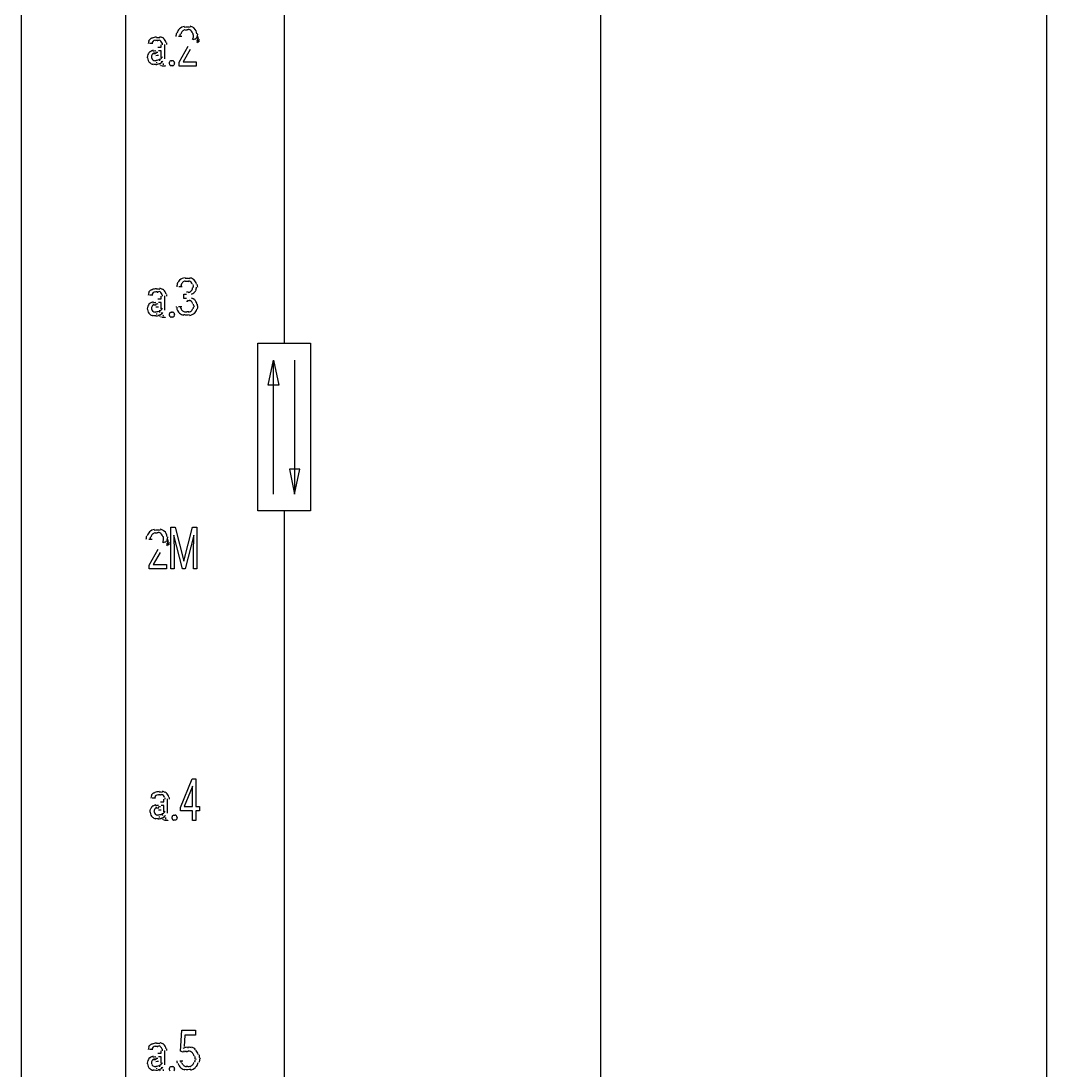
# Model space of a CAD drawing. Header units: millimetres. Extents: x 0 to 1000, y 0 to 1400.
# Drawn here: x 625 to 648.81, y 188.12 to 212.5 of the extents above; entities that cross this region are included whole.
import ezdxf

# ---------------------------------------------------------------- set-up
doc = ezdxf.new("R2010")
doc.units = ezdxf.units.MM

msp = doc.modelspace()

# ---------------------------------------------------------------- linework, layer by layer
at = {"layer": 'COMPONENT_DETAIL'}
for p, q in [((627.4338, 165.6961), (627.4338, 234.6044)), ((638.4523, 234.6044), (638.4523, 165.6961)), ((631.1066, 229.3486), (631.1066, 205.0166)), ((628.7353, 212.1389), (628.658, 212.1389)), ((628.0605, 211.9761), (627.9828, 211.9761)), ((628.1784, 211.8923), (628.2537, 211.8923)), ((628.2537, 211.8923), (628.2537, 211.9488)), ((628.331, 211.9555), (628.331, 211.6244)), ((628.6697, 211.5446), (628.8804, 211.9169)), ((628.2537, 211.8052), (628.1931, 211.8052)), ((628.2537, 211.6576), (628.2537, 211.8052)), ((628.926, 211.8378), (628.7629, 211.5566)), ((628.3469, 211.4562), (628.2658, 211.4562)), ((628.3469, 211.4669), (628.3469, 211.4562)), ((628.6697, 211.4562), (628.6697, 211.5446)), ((629.0686, 211.4562), (628.6697, 211.4562)), ((628.7629, 211.5566), (629.0686, 211.5566)), ((629.0686, 211.5566), (629.0686, 211.4562)), ((628.7412, 206.3305), (628.6638, 206.3305)), ((628.0605, 206.1364), (627.9828, 206.1364)), ((628.1784, 206.0526), (628.2537, 206.0526)), ((628.2537, 206.0526), (628.2537, 206.1091)), ((628.331, 206.1158), (628.331, 205.7847)), ((628.7822, 206.0599), (628.7822, 206.1603)), ((628.7822, 206.1603), (628.8403, 206.1603)), ((628.8403, 206.0599), (628.7822, 206.0599)), ((628.2537, 205.9655), (628.1931, 205.9655)), ((628.2537, 205.818), (628.2537, 205.9655)), ((628.6584, 205.8718), (628.7362, 205.8718)), ((628.3469, 205.6165), (628.2658, 205.6165)), ((628.3469, 205.6272), (628.3469, 205.6165)), ((630.4945, 205.0166), (631.7187, 205.0166)), ((630.4945, 201.1234), (630.4945, 205.0166)), ((631.7187, 205.0166), (631.7187, 201.1234)), ((630.7393, 204.0434), (630.8618, 204.6273)), ((630.8618, 201.5128), (630.8618, 204.6273)), ((630.8618, 204.6273), (630.9842, 204.0434)), ((631.3515, 204.6273), (631.3515, 201.5128)), ((630.9842, 204.0434), (630.7393, 204.0434)), ((631.229, 202.0967), (631.3515, 201.5128)), ((631.4739, 202.0967), (631.229, 202.0967)), ((631.3515, 201.5128), (631.4739, 202.0967)), ((631.7187, 201.1234), (630.4945, 201.1234)), ((631.1066, 201.1235), (631.1066, 176.7915)), ((628.476, 200.7447), (628.5797, 200.7447)), ((628.476, 199.7769), (628.476, 200.7447)), ((628.5797, 200.7447), (628.7787, 199.955)), ((628.7787, 199.955), (628.9778, 200.7447)), ((628.9778, 200.7447), (629.0819, 200.7447)), ((629.0819, 200.7447), (629.0819, 199.7769)), ((628.0408, 200.4596), (627.9635, 200.4596)), ((628.7478, 199.7769), (628.5484, 200.5586)), ((628.5484, 200.5586), (628.5563, 200.1538)), ((629.0091, 200.5606), (628.8093, 199.7769)), ((629.0016, 200.1538), (629.0091, 200.5606)), ((627.9752, 199.8653), (628.1859, 200.2375)), ((628.2315, 200.1584), (628.0684, 199.8772)), ((628.5563, 200.1538), (628.5563, 199.7769)), ((629.0016, 199.7769), (629.0016, 200.1538)), ((627.9752, 199.7769), (627.9752, 199.8653)), ((628.374, 199.7769), (627.9752, 199.7769)), ((628.0684, 199.8772), (628.374, 199.8772)), ((628.374, 199.8772), (628.374, 199.7769)), ((628.5563, 199.7769), (628.476, 199.7769)), ((628.8093, 199.7769), (628.7478, 199.7769)), ((629.0819, 199.7769), (629.0016, 199.7769)), ((628.7025, 194.2343), (628.9751, 194.9051)), ((628.9751, 194.9051), (629.0574, 194.9051)), ((629.0574, 194.9051), (629.0574, 194.2622)), ((628.9705, 194.7103), (628.7903, 194.2622)), ((628.9797, 194.7369), (628.9705, 194.7103)), ((628.9797, 194.2622), (628.9797, 194.7369)), ((628.1217, 194.457), (628.044, 194.457)), ((628.2397, 194.3733), (628.3149, 194.3733)), ((628.3149, 194.3733), (628.3149, 194.4298)), ((628.3923, 194.4364), (628.3923, 194.1054)), ((628.3149, 194.2862), (628.2543, 194.2862)), ((628.3149, 194.1386), (628.3149, 194.2862)), ((628.7025, 194.1619), (628.7025, 194.2343)), ((628.9797, 194.1619), (628.7025, 194.1619)), ((628.7903, 194.2622), (628.9797, 194.2622)), ((628.9797, 193.9372), (628.9797, 194.1619)), ((629.0574, 194.2622), (629.1419, 194.2622)), ((629.1419, 194.1619), (629.0574, 194.1619)), ((629.0574, 194.1619), (629.0574, 193.9372)), ((629.1419, 194.2622), (629.1419, 194.1619)), ((628.4081, 193.9372), (628.327, 193.9372)), ((628.4081, 193.9478), (628.4081, 193.9372)), ((629.0574, 193.9372), (628.9797, 193.9372)), ((628.7052, 188.5828), (628.7362, 189.0654)), ((628.7362, 189.0654), (629.0481, 189.0654)), ((629.0481, 189.0654), (629.0481, 188.9517)), ((628.8018, 188.9517), (628.7834, 188.6878)), ((629.0481, 188.9517), (628.8018, 188.9517)), ((628.0605, 188.6173), (627.9828, 188.6173)), ((628.1784, 188.5336), (628.2537, 188.5336)), ((628.2537, 188.5336), (628.2537, 188.5901)), ((628.331, 188.5967), (628.331, 188.2657)), ((628.7671, 188.5575), (628.7052, 188.5828)), ((628.7876, 188.5841), (628.7671, 188.5575)), ((628.2537, 188.4465), (628.1931, 188.4465)), ((628.2537, 188.2989), (628.2537, 188.4465)), ((628.6835, 188.3521), (628.7567, 188.3521))]:
    msp.add_line(p, q, dxfattribs=at)
for centre, radius, start, end in [((628.8373, 212.1448), 0.2358, 100.787, 133.4382), ((628.8774, 212.1561), 0.2266, 55.9269, 78.4888), ((628.1812, 211.9225), 0.2147, 60.1434, 79.3655), ((628.8698, 212.1422), 0.2743, 163.2878, 180.5582), ((628.828, 212.1605), 0.2182, 133.4541, 162.9471), ((628.9429, 212.139), 0.2687, 178.4391, 180.0084), ((628.8977, 212.1429), 0.2102, 165.9091, 178.8685), ((628.8453, 212.1652), 0.1399, 136.1757, 166.3673), ((628.839, 212.1732), 0.1295, 129.7286, 135.7539), ((628.8431, 212.1629), 0.1394, 102.1738, 129.2061), ((628.8554, 212.0166), 0.3428, 89.6607, 101.3702), ((628.8557, 212.0776), 0.2107, 89.5461, 102.5418), ((628.8589, 212.0216), 0.3386, 78.2173, 90.4129), ((628.8574, 212.1221), 0.1745, 82.1602, 90.1506), ((628.8643, 212.183), 0.1241, 43.4417, 83.1661), ((628.8603, 212.1766), 0.1315, 16.1713, 43.5286), ((628.8159, 212.166), 0.1904, 331.4255, 352.9366), ((628.8339, 212.1654), 0.1669, 359.4863, 15.9343), ((628.8876, 212.1841), 0.2003, 47.9298, 55.4049), ((628.823, 212.1635), 0.1811, 353.2258, 0.0166), ((628.8929, 212.1926), 0.1905, 4.3348, 48.056), ((628.8582, 212.1832), 0.2362, 337.8914, 358.9968), ((628.1782, 212.9042), 1.2139, 318.5133, 320.7829), ((628.8359, 212.1786), 0.2651, 359.9252, 5.5972), ((628.0818, 211.9752), 0.1282, 151.6374, 179.6795), ((628.1131, 211.9504), 0.1735, 142.4982, 152.1331), ((628.1297, 211.9297), 0.2008, 120.8285, 142.4132), ((628.1513, 211.8758), 0.2529, 113.9635, 121.1872), ((628.1169, 211.9766), 0.073, 141.3332, 180.3477), ((628.1584, 211.8483), 0.2771, 93.3784, 113.8198), ((628.1366, 211.952), 0.1054, 126.173, 141.5008), ((628.149, 211.9267), 0.1316, 103.4483, 126.5403), ((628.157, 211.8741), 0.1756, 89.5855, 103.4591), ((628.1624, 211.785), 0.3289, 89.9746, 93.7488), ((628.1582, 211.8253), 0.2154, 85.335, 90.0855), ((628.1642, 211.788), 0.3264, 79.1327, 90.3872), ((628.1629, 211.9008), 0.1536, 72.6113, 85.7231), ((628.1758, 211.9638), 0.0996, 45.8098, 73.0033), ((628.174, 211.9627), 0.102, 14.2185, 45.2029), ((628.1441, 211.9503), 0.142, 359.5039, 14.3181), ((628.1945, 211.9633), 0.1773, 48.6191, 59.6467), ((628.197, 211.9685), 0.172, 9.035, 48.4845), ((628.141, 211.9491), 0.2462, 1.2091, 10.0234), ((628.764, 212.2086), 0.2661, 328.8295, 331.7891), ((628.6574, 212.3131), 0.4281, 323.8963, 328.6419), ((628.4534, 212.5481), 0.7544, 320.7373, 323.9739), ((628.7169, 212.2699), 0.4322, 326.9133, 338.3508), ((628.5095, 212.4813), 0.7514, 319.6472, 327.096), ((628.3099, 212.743), 1.0864, 317.2588, 319.9046), ((628.1261, 211.6556), 0.1975, 179.9849, 182.7692), ((628.1218, 211.6585), 0.1919, 161.0343, 180.6822), ((628.0953, 211.6503), 0.1575, 181.8954, 229.5703), ((628.0989, 211.6679), 0.1614, 125.0525, 160.2034), ((628.1333, 211.5932), 0.2369, 106.2671, 125.43), ((628.1384, 211.6716), 0.1133, 179.439, 195.7202), ((628.119, 211.6769), 0.0882, 137.4538, 182.1084), ((628.117, 211.6623), 0.0846, 195.8684, 230.1571), ((628.1332, 211.6489), 0.1173, 109.0088, 135.3266), ((628.1631, 211.4383), 0.3688, 95.4858, 106.5349), ((628.1678, 211.5015), 0.2454, 96.9939, 109.7784), ((628.1774, 211.2315), 0.5382, 89.8515, 95.7223), ((628.1908, 211.228), 0.4701, 89.643, 97.2868), ((628.1438, 211.7555), 0.1644, 299.5483, 315.6095), ((628.1589, 211.7309), 0.1365, 315.8682, 334.0592), ((628.1126, 211.6766), 0.1884, 228.6141, 255.3551), ((628.1296, 211.6863), 0.1101, 230.1532, 259.7486), ((628.1246, 211.7505), 0.2505, 255.4034, 270.4753), ((628.1369, 211.7404), 0.1551, 259.2461, 270.2915), ((628.1277, 211.7173), 0.2235, 269.5043, 293.2478), ((628.1374, 211.7661), 0.176, 270.0069, 300.5035), ((628.6325, 211.6043), 0.4924, 186.8686, 189.1983), ((628.486, 211.5663), 0.3003, 189.1574, 192.3977), ((628.7285, 211.6224), 0.5148, 179.8159, 185.3206), ((628.1209, 211.7323), 0.2382, 294.0079, 316.7604), ((628.3844, 211.5304), 0.1655, 192.2928, 197.3442), ((628.3199, 211.4979), 0.0779, 197.0785, 205.8759), ((628.5882, 211.6011), 0.3322, 185.2476, 192.7953), ((628.4965, 211.5676), 0.2104, 192.7196, 202.9584), ((628.5129, 211.5206), 0.0763, 179.9657, 183.985), ((628.5097, 211.5215), 0.0721, 163.5413, 180.5085), ((628.4989, 211.5178), 0.0581, 182.9231, 222.5981), ((628.4997, 211.5258), 0.0587, 138.1652, 163.2316), ((628.4938, 211.5336), 0.0488, 105.686, 137.8493), ((628.4919, 211.5076), 0.0458, 222.6243, 239.2474), ((628.4961, 211.5201), 0.0573, 239.7584, 259.3116), ((628.5, 211.5018), 0.0759, 92.6079, 106.1992), ((628.5011, 211.5596), 0.0901, 259.0487, 270.418), ((628.5016, 211.469), 0.1027, 89.966, 93.0713), ((628.5021, 211.4874), 0.0877, 78.4379, 90.4312), ((628.5017, 211.5777), 0.1049, 269.9535, 273.5472), ((628.5034, 211.5444), 0.0777, 273.1293, 286.3125), ((628.5072, 211.5247), 0.0567, 56.8962, 78.7358), ((628.5095, 211.513), 0.0509, 285.8513, 315.9417), ((628.5104, 211.5338), 0.0481, 42.6503, 56.3122), ((628.5065, 211.5174), 0.0562, 316.0799, 340.3845), ((628.5038, 211.5241), 0.0599, 3.8141, 42.6366), ((628.5007, 211.5199), 0.0641, 340.9378, 0.5754), ((628.4889, 211.5208), 0.0793, 359.9499, 4.8302), ((628.8391, 206.3053), 0.237, 96.9874, 131.9691), ((628.8505, 206.2022), 0.3222, 89.8593, 97.7827), ((628.853, 206.1805), 0.3398, 78.3654, 90.4133), ((628.8717, 206.3178), 0.2254, 56.623, 78.6387), ((628.1584, 206.0086), 0.2771, 93.3784, 113.8198), ((628.1624, 205.9453), 0.3289, 89.9746, 93.7488), ((628.1642, 205.9483), 0.3264, 79.1327, 90.3872), ((628.1812, 206.0828), 0.2147, 60.1434, 79.3655), ((628.1945, 206.1236), 0.1773, 48.6191, 59.6467), ((628.8254, 206.3338), 0.2092, 155.3484, 180.7484), ((628.8228, 206.3315), 0.207, 131.5745, 154.4799), ((628.8749, 206.331), 0.1731, 172.5097, 180.1361), ((628.8372, 206.3416), 0.1237, 133.835, 173.5343), ((628.8395, 206.3367), 0.1287, 103.293, 133.562), ((628.85, 206.2705), 0.1842, 89.5322, 103.5319), ((628.8531, 206.2479), 0.2027, 76.1116, 90.7029), ((628.8732, 206.3625), 0.1058, 13.9578, 77.6714), ((628.865, 206.3157), 0.1196, 311.7325, 354.2803), ((628.8829, 206.3489), 0.1963, 47.0255, 56.0856), ((628.8271, 206.3261), 0.1692, 353.0942, 0.1175), ((628.8031, 206.33), 0.2003, 359.1804, 15.0452), ((628.8839, 206.3522), 0.1934, 10.9208, 46.7779), ((628.9084, 206.3248), 0.1641, 332.355, 359.718), ((628.8129, 206.3261), 0.2878, 359.6364, 11.6088), ((628.0818, 206.1355), 0.1282, 151.6374, 179.6795), ((628.1131, 206.1107), 0.1735, 142.4982, 152.1331), ((628.1297, 206.09), 0.2008, 120.8285, 142.4132), ((628.1513, 206.0361), 0.2529, 113.9635, 121.1872), ((628.1169, 206.1369), 0.073, 141.3332, 180.3477), ((628.1366, 206.1123), 0.1054, 126.173, 141.5008), ((628.149, 206.087), 0.1316, 103.4483, 126.5403), ((628.157, 206.0345), 0.1756, 89.5855, 103.4591), ((628.1582, 205.9856), 0.2154, 85.335, 90.0855), ((628.1629, 206.0611), 0.1536, 72.6113, 85.7231), ((628.1758, 206.1242), 0.0996, 45.8098, 73.0033), ((628.174, 206.123), 0.102, 14.2185, 45.2029), ((628.1441, 206.1106), 0.142, 359.5039, 14.3181), ((628.197, 206.1288), 0.172, 9.035, 48.4845), ((628.141, 206.1094), 0.2462, 1.2091, 10.0234), ((628.8388, 206.4411), 0.2287, 270.492, 281.8953), ((628.8513, 206.3499), 0.1527, 281.669, 301.2944), ((628.8602, 206.3241), 0.1288, 301.7835, 311.7546), ((628.8886, 205.8515), 0.223, 57.6433, 72.8626), ((628.8681, 206.3861), 0.2407, 292.5422, 293.6931), ((628.8825, 206.3416), 0.2, 292.9804, 325.2391), ((628.9071, 205.8991), 0.1775, 36.7247, 57.4701), ((628.8746, 206.3504), 0.2126, 325.2332, 332.8747), ((628.1261, 205.8159), 0.1975, 179.9849, 182.7692), ((628.1218, 205.8188), 0.1919, 161.0343, 180.6822), ((628.0953, 205.8106), 0.1575, 181.8954, 229.5703), ((628.0989, 205.8282), 0.1614, 125.0525, 160.2034), ((628.1333, 205.7535), 0.2369, 106.2671, 125.43), ((628.1384, 205.8319), 0.1133, 179.439, 195.7202), ((628.119, 205.8372), 0.0882, 137.4538, 182.1084), ((628.117, 205.8226), 0.0846, 195.8684, 230.1571), ((628.1332, 205.8092), 0.1173, 109.0088, 135.3266), ((628.1631, 205.5986), 0.3688, 95.4858, 106.5349), ((628.1678, 205.6618), 0.2454, 96.9939, 109.7784), ((628.1774, 205.3918), 0.5382, 89.8515, 95.7223), ((628.1908, 205.3883), 0.4701, 89.643, 97.2868), ((628.1438, 205.9158), 0.1644, 299.5483, 315.6095), ((628.1589, 205.8913), 0.1365, 315.8682, 334.0592), ((628.8645, 205.8717), 0.2669, 179.976, 183.2331), ((628.8104, 205.8608), 0.1965, 181.8183, 229.6455), ((628.8555, 205.87), 0.1546, 179.4468, 196.2872), ((628.8302, 205.8589), 0.1205, 196.5661, 227.7059), ((628.8375, 205.6828), 0.3072, 84.0196, 89.3326), ((628.8459, 205.7955), 0.2148, 71.9008, 84.3555), ((628.8645, 205.8834), 0.1392, 49.5091, 72.1833), ((628.874, 205.904), 0.1185, 12.9498, 48.7551), ((628.8703, 205.8563), 0.1224, 315.0731, 345.0429), ((628.8289, 205.8857), 0.1788, 359.5051, 13.4237), ((628.8223, 205.8786), 0.1872, 344.5985, 357.9271), ((628.8882, 205.8632), 0.2, 311.6358, 343.7652), ((628.7756, 205.8836), 0.2479, 357.4755, 0.0225), ((628.9065, 205.9001), 0.1776, 8.0545, 36.3562), ((628.842, 205.8833), 0.2619, 343.9832, 0.5571), ((628.8616, 205.8873), 0.2366, 359.8317, 8.5873), ((628.1126, 205.8369), 0.1884, 228.6141, 255.3551), ((628.1296, 205.8466), 0.1101, 230.1532, 259.7486), ((628.1246, 205.9108), 0.2505, 255.4034, 270.4753), ((628.1369, 205.9007), 0.1551, 259.2461, 270.2915), ((628.1277, 205.8776), 0.2235, 269.5043, 293.2478), ((628.1374, 205.9264), 0.176, 270.0069, 300.5035), ((628.6325, 205.7646), 0.4924, 186.8686, 189.1983), ((628.486, 205.7267), 0.3003, 189.1574, 192.3977), ((628.7285, 205.7827), 0.5148, 179.8159, 185.3206), ((628.1209, 205.8927), 0.2382, 294.0079, 316.7604), ((628.3844, 205.6908), 0.1655, 192.2928, 197.3442), ((628.3199, 205.6583), 0.0779, 197.0785, 205.8759), ((628.5882, 205.7614), 0.3322, 185.2476, 192.7953), ((628.4965, 205.7279), 0.2104, 192.7196, 202.9584), ((628.5129, 205.681), 0.0763, 179.9657, 183.985), ((628.5097, 205.6818), 0.0721, 163.5413, 180.5085), ((628.4989, 205.6781), 0.0581, 182.9231, 222.5981), ((628.4997, 205.6861), 0.0587, 138.1652, 163.2316), ((628.4938, 205.694), 0.0488, 105.686, 137.8493), ((628.4919, 205.6679), 0.0458, 222.6243, 239.2474), ((628.4961, 205.6804), 0.0573, 239.7584, 259.3116), ((628.5, 205.6622), 0.0759, 92.6079, 106.1992), ((628.5011, 205.7199), 0.0901, 259.0487, 270.418), ((628.5016, 205.6294), 0.1027, 89.966, 93.0713), ((628.5021, 205.6478), 0.0877, 78.4379, 90.4312), ((628.5017, 205.738), 0.1049, 269.9535, 273.5472), ((628.5034, 205.7047), 0.0777, 273.1293, 286.3125), ((628.5072, 205.685), 0.0567, 56.8962, 78.7358), ((628.5095, 205.6733), 0.0509, 285.8513, 315.9417), ((628.5104, 205.6942), 0.0481, 42.6503, 56.3122), ((628.5065, 205.6777), 0.0562, 316.0799, 340.3845), ((628.5038, 205.6844), 0.0599, 3.8141, 42.6366), ((628.5007, 205.6802), 0.0641, 340.9378, 0.5754), ((628.4889, 205.6811), 0.0793, 359.9499, 4.8302), ((628.8319, 205.8995), 0.2385, 229.4224, 256.8555), ((628.8387, 205.8741), 0.1371, 227.7653, 257.8763), ((628.8496, 206.0141), 0.3346, 256.6827, 270.4413), ((628.8504, 205.9522), 0.2024, 257.4584, 270.4267), ((628.8528, 205.9762), 0.222, 269.5965, 280.8788), ((628.8528, 206.0175), 0.3374, 269.7285, 280.3858), ((628.8647, 205.8813), 0.1432, 280.6347, 299.8594), ((628.8685, 205.8985), 0.2384, 279.783, 311.6256), ((628.8747, 205.8513), 0.1156, 300.3576, 314.5516), ((628.1428, 200.4654), 0.2358, 100.787, 133.4382), ((628.1609, 200.3372), 0.3428, 89.6607, 101.3702), ((628.1644, 200.3423), 0.3386, 78.2173, 90.4129), ((628.1828, 200.4767), 0.2266, 55.9269, 78.4888), ((628.193, 200.5047), 0.2003, 47.9298, 55.4049), ((628.1752, 200.4628), 0.2743, 163.2878, 180.5582), ((628.1335, 200.4811), 0.2182, 133.4541, 162.9471), ((628.2483, 200.4596), 0.2687, 178.4391, 180.0084), ((628.2032, 200.4635), 0.2102, 165.9091, 178.8685), ((628.1508, 200.4858), 0.1399, 136.1757, 166.3673), ((628.1444, 200.4939), 0.1295, 129.7286, 135.7539), ((628.1485, 200.4836), 0.1394, 102.1738, 129.2061), ((628.1612, 200.3983), 0.2107, 89.5461, 102.5418), ((628.1628, 200.4427), 0.1745, 82.1602, 90.1506), ((628.1698, 200.5037), 0.1241, 43.4417, 83.1661), ((628.1658, 200.4973), 0.1315, 16.1713, 43.5286), ((628.1214, 200.4866), 0.1904, 331.4255, 352.9366), ((628.1394, 200.486), 0.1669, 359.4863, 15.9343), ((628.1284, 200.4841), 0.1811, 353.2258, 0.0166), ((628.1983, 200.5133), 0.1905, 4.3348, 48.056), ((627.7589, 200.8687), 0.7544, 320.7373, 323.9739), ((628.1636, 200.5039), 0.2362, 337.8914, 358.9968), ((628.0224, 200.5905), 0.4322, 326.9133, 338.3508), ((627.4837, 201.2249), 1.2139, 318.5133, 320.7829), ((628.1413, 200.4992), 0.2651, 359.9252, 5.5972), ((628.0694, 200.5292), 0.2661, 328.8295, 331.7891), ((627.9629, 200.6337), 0.4281, 323.8963, 328.6419), ((627.8149, 200.8019), 0.7514, 319.6472, 327.096), ((627.6153, 201.0637), 1.0864, 317.2588, 319.9046), ((628.1909, 194.4107), 0.2008, 120.8285, 142.4132), ((628.2126, 194.3568), 0.2529, 113.9635, 121.1872), ((628.2197, 194.3293), 0.2771, 93.3784, 113.8198), ((628.2237, 194.2659), 0.3289, 89.9746, 93.7488), ((628.2255, 194.2689), 0.3264, 79.1327, 90.3872), ((628.2424, 194.4034), 0.2147, 60.1434, 79.3655), ((628.2558, 194.4442), 0.1773, 48.6191, 59.6467), ((628.2582, 194.4495), 0.172, 9.035, 48.4845), ((628.143, 194.4561), 0.1282, 151.6374, 179.6795), ((628.1743, 194.4313), 0.1735, 142.4982, 152.1331), ((628.1781, 194.4576), 0.073, 141.3332, 180.3477), ((628.1978, 194.433), 0.1054, 126.173, 141.5008), ((628.2102, 194.4077), 0.1316, 103.4483, 126.5403), ((628.2182, 194.3551), 0.1756, 89.5855, 103.4591), ((628.2194, 194.3062), 0.2154, 85.335, 90.0855), ((628.2241, 194.3818), 0.1536, 72.6113, 85.7231), ((628.2371, 194.4448), 0.0996, 45.8098, 73.0033), ((628.2352, 194.4436), 0.102, 14.2185, 45.2029), ((628.2053, 194.4313), 0.142, 359.5039, 14.3181), ((628.2022, 194.43), 0.2462, 1.2091, 10.0234), ((628.1873, 194.1365), 0.1975, 179.9849, 182.7692), ((628.183, 194.1394), 0.1919, 161.0343, 180.6822), ((628.1565, 194.1312), 0.1575, 181.8954, 229.5703), ((628.1601, 194.1489), 0.1614, 125.0525, 160.2034), ((628.1946, 194.0741), 0.2369, 106.2671, 125.43), ((628.1997, 194.1525), 0.1133, 179.439, 195.7202), ((628.1802, 194.1579), 0.0882, 137.4538, 182.1084), ((628.1782, 194.1432), 0.0846, 195.8684, 230.1571), ((628.1944, 194.1298), 0.1173, 109.0088, 135.3266), ((628.2244, 193.9193), 0.3688, 95.4858, 106.5349), ((628.2291, 193.9824), 0.2454, 96.9939, 109.7784), ((628.2386, 193.7124), 0.5382, 89.8515, 95.7223), ((628.252, 193.7089), 0.4701, 89.643, 97.2868), ((628.1987, 194.247), 0.176, 270.0069, 300.5035), ((628.7898, 194.1033), 0.5148, 179.8159, 185.3206), ((628.205, 194.2365), 0.1644, 299.5483, 315.6095), ((628.2201, 194.2119), 0.1365, 315.8682, 334.0592), ((628.1738, 194.1576), 0.1884, 228.6141, 255.3551), ((628.1908, 194.1672), 0.1101, 230.1532, 259.7486), ((628.1858, 194.2314), 0.2505, 255.4034, 270.4753), ((628.1981, 194.2213), 0.1551, 259.2461, 270.2915), ((628.1889, 194.1983), 0.2235, 269.5043, 293.2478), ((628.6937, 194.0853), 0.4924, 186.8686, 189.1983), ((628.5473, 194.0473), 0.3003, 189.1574, 192.3977), ((628.1822, 194.2133), 0.2382, 294.0079, 316.7604), ((628.4457, 194.0114), 0.1655, 192.2928, 197.3442), ((628.3811, 193.9789), 0.0779, 197.0785, 205.8759), ((628.6494, 194.082), 0.3322, 185.2476, 192.7953), ((628.5577, 194.0486), 0.2104, 192.7196, 202.9584), ((628.5741, 194.0016), 0.0763, 179.9657, 183.985), ((628.5709, 194.0024), 0.0721, 163.5413, 180.5085), ((628.5601, 193.9987), 0.0581, 182.9231, 222.5981), ((628.5609, 194.0067), 0.0587, 138.1652, 163.2316), ((628.555, 194.0146), 0.0488, 105.686, 137.8493), ((628.5531, 193.9885), 0.0458, 222.6243, 239.2474), ((628.5573, 194.001), 0.0573, 239.7584, 259.3116), ((628.5612, 193.9828), 0.0759, 92.6079, 106.1992), ((628.5623, 194.0405), 0.0901, 259.0487, 270.418), ((628.5628, 193.95), 0.1027, 89.966, 93.0713), ((628.5634, 193.9684), 0.0877, 78.4379, 90.4312), ((628.5629, 194.0586), 0.1049, 269.9535, 273.5472), ((628.5646, 194.0254), 0.0777, 273.1293, 286.3125), ((628.5684, 194.0057), 0.0567, 56.8962, 78.7358), ((628.5708, 193.9939), 0.0509, 285.8513, 315.9417), ((628.5717, 194.0148), 0.0481, 42.6503, 56.3122), ((628.5677, 193.9984), 0.0562, 316.0799, 340.3845), ((628.565, 194.0051), 0.0599, 3.8141, 42.6366), ((628.5619, 194.0009), 0.0641, 340.9378, 0.5754), ((628.5501, 194.0017), 0.0793, 359.9499, 4.8302), ((628.1297, 188.571), 0.2008, 120.8285, 142.4132), ((628.1513, 188.5171), 0.2529, 113.9635, 121.1872), ((628.1584, 188.4896), 0.2771, 93.3784, 113.8198), ((628.1624, 188.4262), 0.3289, 89.9746, 93.7488), ((628.1642, 188.4293), 0.3264, 79.1327, 90.3872), ((628.1812, 188.5638), 0.2147, 60.1434, 79.3655), ((628.1945, 188.6046), 0.1773, 48.6191, 59.6467), ((628.197, 188.6098), 0.172, 9.035, 48.4845), ((628.0818, 188.6165), 0.1282, 151.6374, 179.6795), ((628.1131, 188.5916), 0.1735, 142.4982, 152.1331), ((628.1169, 188.6179), 0.073, 141.3332, 180.3477), ((628.1366, 188.5933), 0.1054, 126.173, 141.5008), ((628.149, 188.568), 0.1316, 103.4483, 126.5403), ((628.157, 188.5154), 0.1756, 89.5855, 103.4591), ((628.1582, 188.4665), 0.2154, 85.335, 90.0855), ((628.1629, 188.5421), 0.1536, 72.6113, 85.7231), ((628.1758, 188.6051), 0.0996, 45.8098, 73.0033), ((628.174, 188.6039), 0.102, 14.2185, 45.2029), ((628.1441, 188.5916), 0.142, 359.5039, 14.3181), ((628.141, 188.5903), 0.2462, 1.2091, 10.0234), ((628.88, 188.4246), 0.2482, 93.7182, 120.2539), ((628.8434, 188.468), 0.119, 114.1952, 127.3642), ((628.8553, 188.4232), 0.1586, 98.9836, 113.8906), ((628.866, 188.3216), 0.2425, 89.6805, 99.1614), ((628.8849, 188.3577), 0.3029, 89.966, 94.2495), ((628.8672, 188.3769), 0.1975, 84.6966, 90.0672), ((628.8736, 188.4442), 0.1421, 41.7851, 85.9892), ((628.887, 188.4065), 0.2632, 73.8045, 90.5586), ((628.8992, 188.4775), 0.2033, 41.3071, 73.543), ((628.8616, 188.428), 0.1625, 12.649, 41.6081), ((628.8776, 188.4479), 0.2403, 13.5076, 41.2175), ((628.7921, 188.4123), 0.3547, 1.133, 13.8831), ((628.1261, 188.2969), 0.1975, 179.9849, 182.7692), ((628.1218, 188.2997), 0.1919, 161.0343, 180.6822), ((628.0953, 188.2915), 0.1575, 181.8954, 229.5703), ((628.0989, 188.3092), 0.1614, 125.0525, 160.2034), ((628.1333, 188.2344), 0.2369, 106.2671, 125.43), ((628.1384, 188.3128), 0.1133, 179.439, 195.7202), ((628.119, 188.3182), 0.0882, 137.4538, 182.1084), ((628.117, 188.3035), 0.0846, 195.8684, 230.1571), ((628.1332, 188.2902), 0.1173, 109.0088, 135.3266), ((628.1631, 188.0796), 0.3688, 95.4858, 106.5349), ((628.1296, 188.3276), 0.1101, 230.1532, 259.7486), ((628.1678, 188.1427), 0.2454, 96.9939, 109.7784), ((628.1774, 187.8727), 0.5382, 89.8515, 95.7223), ((628.1908, 187.8693), 0.4701, 89.643, 97.2868), ((628.1374, 188.4074), 0.176, 270.0069, 300.5035), ((628.7285, 188.2636), 0.5148, 179.8159, 185.3206), ((628.1438, 188.3968), 0.1644, 299.5483, 315.6095), ((628.1589, 188.3722), 0.1365, 315.8682, 334.0592), ((628.9165, 188.384), 0.3028, 184.9244, 194.4976), ((628.852, 188.354), 0.2159, 193.7536, 228.5273), ((628.9265, 188.387), 0.2218, 187.3597, 198.6734), ((628.8719, 188.3569), 0.1469, 198.4454, 217.7945), ((628.8565, 188.3395), 0.1225, 218.2887, 228.5613), ((628.8615, 188.3504), 0.1335, 228.9652, 258.1237), ((628.8723, 188.4233), 0.1945, 257.7261, 270.4014), ((628.8823, 188.3419), 0.1268, 286.725, 320.6005), ((628.8624, 188.3676), 0.16, 320.6712, 344.544), ((628.8022, 188.3957), 0.2413, 344.2414, 356.7358), ((628.8067, 188.4068), 0.2357, 359.5579, 12.9534), ((628.7372, 188.4043), 0.3257, 356.3547, 0.0507), ((628.8762, 188.3698), 0.2429, 323.6727, 348.1675), ((628.7851, 188.4026), 0.3639, 347.8573, 0.4294), ((628.7182, 188.406), 0.4504, 359.9925, 1.5431), ((628.1126, 188.3179), 0.1884, 228.6141, 255.3551), ((628.1246, 188.3918), 0.2505, 255.4034, 270.4753), ((628.1369, 188.3817), 0.1551, 259.2461, 270.2915), ((628.1277, 188.3586), 0.2235, 269.5043, 293.2478), ((628.6325, 188.2456), 0.4924, 186.8686, 189.1983), ((628.486, 188.2076), 0.3003, 189.1574, 192.3977), ((628.1209, 188.3736), 0.2382, 294.0079, 316.7604), ((628.3844, 188.1717), 0.1655, 192.2928, 197.3442), ((628.5882, 188.2423), 0.3322, 185.2476, 192.7953), ((628.4965, 188.2089), 0.2104, 192.7196, 202.9584), ((628.5129, 188.1619), 0.0763, 179.9657, 183.985), ((628.5097, 188.1628), 0.0721, 163.5413, 180.5085), ((628.4989, 188.159), 0.0581, 182.9231, 222.5981), ((628.4997, 188.167), 0.0587, 138.1652, 163.2316), ((628.4938, 188.1749), 0.0488, 105.686, 137.8493), ((628.5, 188.1431), 0.0759, 92.6079, 106.1992), ((628.5016, 188.1103), 0.1027, 89.966, 93.0713), ((628.5021, 188.1287), 0.0877, 78.4379, 90.4312), ((628.5072, 188.166), 0.0567, 56.8962, 78.7358), ((628.5104, 188.1751), 0.0481, 42.6503, 56.3122), ((628.5065, 188.1587), 0.0562, 316.0799, 340.3845), ((628.5038, 188.1654), 0.0599, 3.8141, 42.6366), ((628.5007, 188.1612), 0.0641, 340.9378, 0.5754), ((628.4889, 188.1621), 0.0793, 359.9499, 4.8302), ((628.8559, 188.3636), 0.2251, 228.9024, 256.3313), ((628.8714, 188.4629), 0.3085, 256.2426, 270.4486), ((628.8752, 188.4806), 0.3229, 269.5771, 282.4215), ((628.8746, 188.3865), 0.1645, 269.4204, 286.421), ((628.8947, 188.3519), 0.215, 281.8396, 316.5458), ((628.8915, 188.3549), 0.2198, 316.8172, 323.1487)]:
    msp.add_arc(centre, radius, start, end, dxfattribs=at)
at = {"layer": 'COMPONENT_OUTLINE'}
for p, q in [((625, 260.25), (625, 165)), ((648.813, 165), (648.813, 260.25))]:
    msp.add_line(p, q, dxfattribs=at)

doc.saveas('drawing.dxf')
